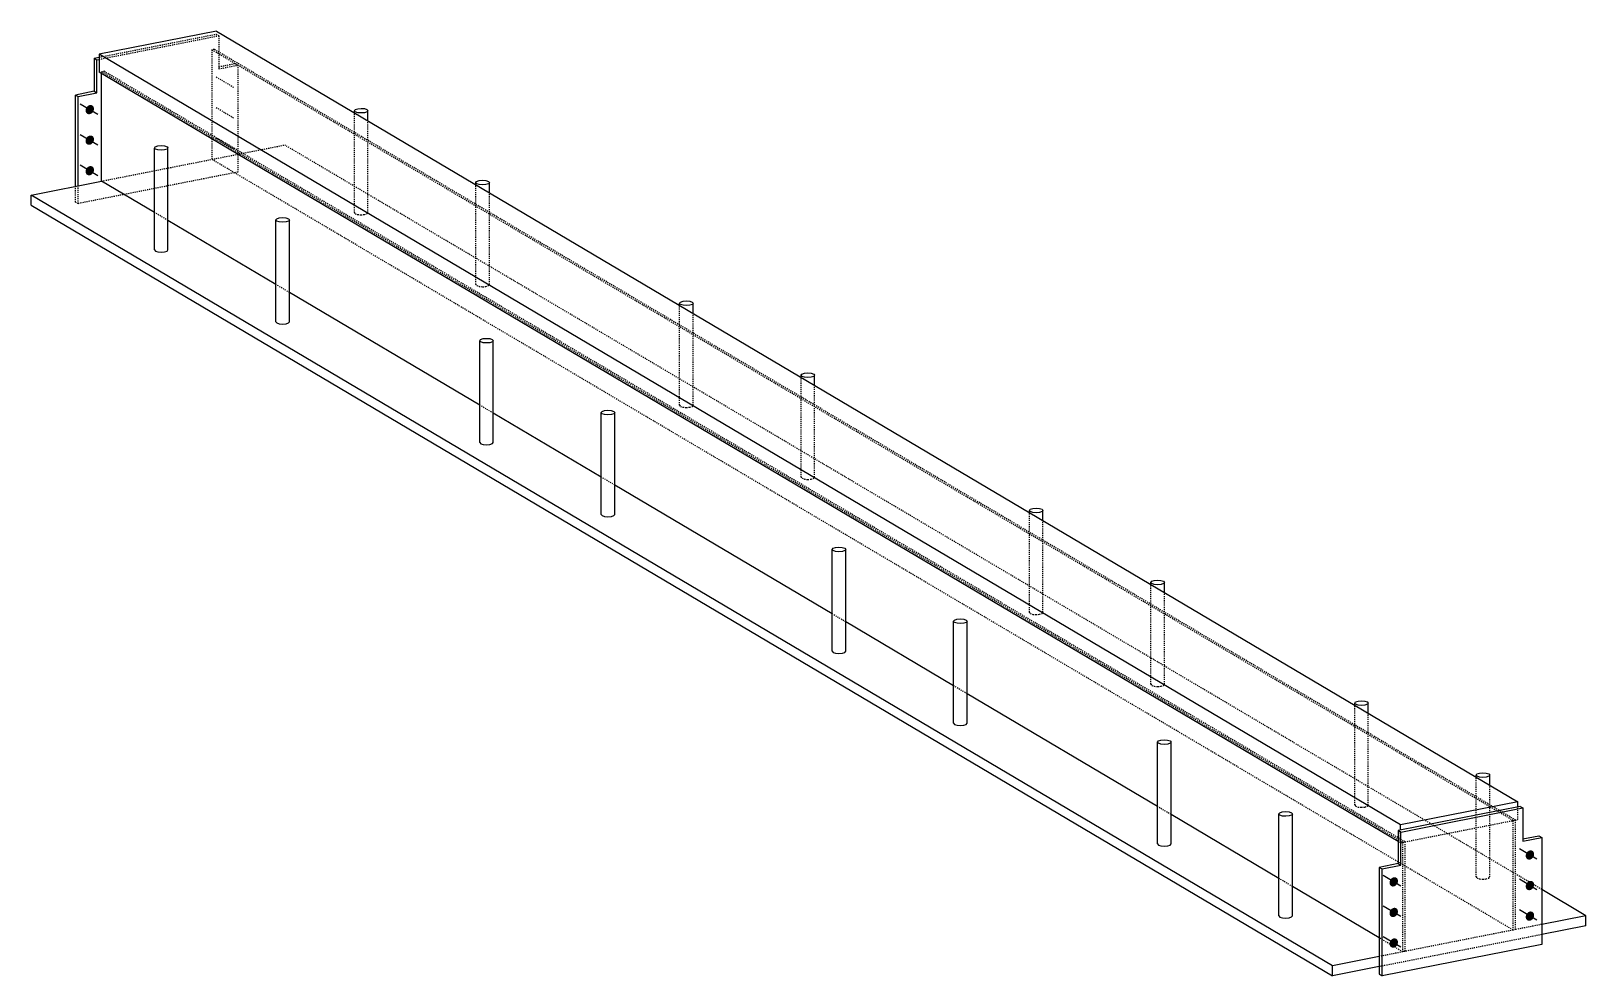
# Model space of a CAD drawing. Header units: millimetres. Extents: x 14 to 41883, y 10 to 1769.
# Drawn here: x 32675 to 35543, y 26 to 1769 of the extents above; entities that cross this region are included whole.
import ezdxf

# ---------------------------------------------------------------- set-up
doc = ezdxf.new("R2010")
doc.units = ezdxf.units.MM
doc.linetypes.add('DXK_LINE_DOT2', pattern=[3.9198, 1.9599, -1.9599])
doc.layers.add('STÅL', color=7, linetype='Continuous')

msp = doc.modelspace()

# ---------------------------------------------------------------- hatches: boundary and pattern name
at = {"layer": 'STÅL', "linetype": 'Continuous'}
for points in [[(32776.9, 1628.3), (32777.9, 1629.8), (32779.3, 1631.1), (32780.8, 1632.1), (32782.3, 1632.8), (32784, 1633.1), (32785.6, 1633.1), (32787.1, 1632.7), (32788.4, 1631.9), (32789.5, 1630.8), (32790.3, 1629.4), (32790.8, 1627.8), (32790.9, 1626.1), (32790.8, 1624.3), (32790.3, 1622.5), (32789.5, 1620.8), (32788.4, 1619.3), (32787, 1618), (32785.6, 1617), (32784, 1616.3), (32782.3, 1616), (32780.7, 1616.1), (32779.3, 1616.5), (32777.9, 1617.3), (32776.8, 1618.4), (32776, 1619.7), (32775.5, 1621.3), (32775.4, 1623), (32775.5, 1624.8), (32776, 1626.6)], [(32776.9, 1571.9), (32777.9, 1573.5), (32779.3, 1574.8), (32780.8, 1575.8), (32782.3, 1576.4), (32784, 1576.8), (32785.6, 1576.7), (32787.1, 1576.3), (32788.4, 1575.5), (32789.5, 1574.4), (32790.3, 1573), (32790.8, 1571.5), (32790.9, 1569.7), (32790.8, 1567.9), (32790.3, 1566.2), (32789.5, 1564.5), (32788.4, 1562.9), (32787, 1561.6), (32785.6, 1560.6), (32784, 1559.9), (32782.3, 1559.6), (32780.7, 1559.7), (32779.3, 1560.1), (32777.9, 1560.9), (32776.8, 1562), (32776, 1563.4), (32775.5, 1564.9), (32775.4, 1566.7), (32775.5, 1568.5), (32776, 1570.2)], [(32776.9, 1515.5), (32777.9, 1517.1), (32779.3, 1518.4), (32780.8, 1519.4), (32782.3, 1520.1), (32784, 1520.4), (32785.6, 1520.3), (32787.1, 1519.9), (32788.4, 1519.1), (32789.5, 1518), (32790.3, 1516.7), (32790.8, 1515.1), (32790.9, 1513.3), (32790.8, 1511.6), (32790.3, 1509.8), (32789.5, 1508.1), (32788.4, 1506.6), (32787, 1505.3), (32785.6, 1504.2), (32784, 1503.6), (32782.3, 1503.2), (32780.7, 1503.3), (32779.3, 1503.7), (32777.9, 1504.5), (32776.8, 1505.6), (32776, 1507), (32775.5, 1508.6), (32775.4, 1510.3), (32775.5, 1512.1), (32776, 1513.9)], [(35433, 253.2), (35434.1, 254.7), (35435.4, 256), (35436.9, 257), (35438.5, 257.7), (35440.1, 258), (35441.7, 258), (35443.2, 257.5), (35444.5, 256.8), (35445.6, 255.7), (35446.4, 254.3), (35446.9, 252.7), (35447.1, 251), (35446.9, 249.2), (35446.4, 247.4), (35445.6, 245.7), (35444.5, 244.2), (35443.2, 242.9), (35441.7, 241.9), (35440.1, 241.2), (35438.5, 240.9), (35436.9, 240.9), (35435.4, 241.4), (35434.1, 242.1), (35433, 243.2), (35432.2, 244.6), (35431.7, 246.2), (35431.5, 247.9), (35431.7, 249.7), (35432.2, 251.5)], [(35181.9, 203.6), (35182.9, 205.1), (35184.3, 206.4), (35185.8, 207.4), (35187.3, 208.1), (35189, 208.4), (35190.6, 208.4), (35192.1, 208), (35193.4, 207.2), (35194.5, 206.1), (35195.3, 204.7), (35195.8, 203.1), (35195.9, 201.4), (35195.8, 199.6), (35195.3, 197.8), (35194.5, 196.1), (35193.4, 194.6), (35192, 193.3), (35190.6, 192.3), (35189, 191.6), (35187.3, 191.3), (35185.7, 191.3), (35184.3, 191.8), (35182.9, 192.6), (35181.8, 193.7), (35181, 195), (35180.5, 196.6), (35180.4, 198.3), (35180.5, 200.1), (35181, 201.9)], [(35433, 196.8), (35434.1, 198.3), (35435.4, 199.6), (35436.9, 200.6), (35438.5, 201.3), (35440.1, 201.6), (35441.7, 201.6), (35443.2, 201.2), (35444.5, 200.4), (35445.6, 199.3), (35446.4, 197.9), (35446.9, 196.3), (35447.1, 194.6), (35446.9, 192.8), (35446.4, 191), (35445.6, 189.3), (35444.5, 187.8), (35443.2, 186.5), (35441.7, 185.5), (35440.1, 184.8), (35438.5, 184.5), (35436.9, 184.6), (35435.4, 185), (35434.1, 185.8), (35433, 186.9), (35432.2, 188.2), (35431.7, 189.8), (35431.5, 191.5), (35431.7, 193.3), (35432.2, 195.1)], [(35181.9, 147.2), (35182.9, 148.7), (35184.3, 150), (35185.8, 151.1), (35187.3, 151.7), (35189, 152.1), (35190.6, 152), (35192.1, 151.6), (35193.4, 150.8), (35194.5, 149.7), (35195.3, 148.3), (35195.8, 146.7), (35195.9, 145), (35195.8, 143.2), (35195.3, 141.4), (35194.5, 139.7), (35193.4, 138.2), (35192, 136.9), (35190.6, 135.9), (35189, 135.2), (35187.3, 134.9), (35185.7, 135), (35184.3, 135.4), (35182.9, 136.2), (35181.8, 137.3), (35181, 138.6), (35180.5, 140.2), (35180.4, 141.9), (35180.5, 143.7), (35181, 145.5)], [(35433, 140.4), (35434.1, 142), (35435.4, 143.3), (35436.9, 144.3), (35438.5, 144.9), (35440.1, 145.3), (35441.7, 145.2), (35443.2, 144.8), (35444.5, 144), (35445.6, 142.9), (35446.4, 141.5), (35446.9, 139.9), (35447.1, 138.2), (35446.9, 136.4), (35446.4, 134.7), (35445.6, 133), (35444.5, 131.4), (35443.2, 130.1), (35441.7, 129.1), (35440.1, 128.4), (35438.5, 128.1), (35436.9, 128.2), (35435.4, 128.6), (35434.1, 129.4), (35433, 130.5), (35432.2, 131.9), (35431.7, 133.4), (35431.5, 135.2), (35431.7, 137), (35432.2, 138.7)], [(35181.9, 90.8), (35182.9, 92.4), (35184.3, 93.7), (35185.8, 94.7), (35187.3, 95.4), (35189, 95.7), (35190.6, 95.6), (35192.1, 95.2), (35193.4, 94.4), (35194.5, 93.3), (35195.3, 91.9), (35195.8, 90.4), (35195.9, 88.6), (35195.8, 86.8), (35195.3, 85.1), (35194.5, 83.4), (35193.4, 81.8), (35192, 80.5), (35190.6, 79.5), (35189, 78.8), (35187.3, 78.5), (35185.7, 78.6), (35184.3, 79), (35182.9, 79.8), (35181.8, 80.9), (35181, 82.3), (35180.5, 83.8), (35180.4, 85.6), (35180.5, 87.4), (35181, 89.1)]]:
    msp.add_hatch(color=96, dxfattribs=at).paths.add_polyline_path(points)

# ---------------------------------------------------------------- linework, layer by layer
at = {"layer": 'STÅL', "color": 2, "linetype": 'Continuous'}
for p, q in [((33017, 1769.4), (32800.5, 1726.7)), ((33017, 1769.4), (35417, 347.7)), ((32791.1, 1719.4), (32800.5, 1721.2)), ((35200.5, 304.9), (32800.5, 1726.7)), ((32800.5, 1726.7), (32800.5, 1693.8)), ((32791.1, 1719.4), (32791.1, 1658.3)), ((32791.1, 1719.4), (32796.1, 1716.4)), ((32796.1, 1716.4), (32800.5, 1717.3)), ((32796.1, 1655.3), (32796.1, 1716.4)), ((35196.1, 274.6), (32800.5, 1693.8)), ((32804.8, 1492.6), (32804.8, 1691.2)), ((32791.1, 1658.3), (32756.5, 1651.5)), ((32756.5, 1483.1), (32756.5, 1651.5)), ((32756.5, 1651.5), (32761.5, 1648.5)), ((32761.5, 1648.5), (32796.1, 1655.3)), ((32761.5, 1484), (32761.5, 1648.5)), ((32791.1, 1658.3), (32796.1, 1655.3)), ((33271.1, 1622.6), (33272.7, 1624.8)), ((33272.8, 1620.5), (33271.1, 1622.6)), ((33271.1, 1618.9), (33271.1, 1622.6)), ((33272.7, 1624.8), (33277.3, 1626.3)), ((33277.4, 1618.9), (33272.8, 1620.5)), ((33277.3, 1626.3), (33283.5, 1626.9)), ((33283.7, 1618.4), (33277.4, 1618.9)), ((33283.5, 1626.9), (33289.8, 1626.4)), ((33289.9, 1618.9), (33283.7, 1618.4)), ((33289.8, 1626.4), (33294.4, 1624.8)), ((33294.5, 1620.5), (33289.9, 1618.9)), ((33294.4, 1624.8), (33296.1, 1622.7)), ((33296.1, 1622.7), (33294.5, 1620.5)), ((33296.1, 1604.1), (33296.1, 1622.7)), ((32902.4, 1553.7), (32904, 1555.9)), ((32904.1, 1551.6), (32902.4, 1553.7)), ((32902.4, 1365.8), (32902.4, 1553.7)), ((32904, 1555.9), (32908.5, 1557.5)), ((32908.7, 1550.1), (32904.1, 1551.6)), ((32908.5, 1557.5), (32914.8, 1558.1)), ((32914.9, 1549.5), (32908.7, 1550.1)), ((32914.8, 1558.1), (32921, 1557.5)), ((32921.2, 1550.1), (32914.9, 1549.5)), ((32921, 1557.5), (32925.6, 1555.9)), ((32925.7, 1551.7), (32921.2, 1550.1)), ((32925.6, 1555.9), (32927.4, 1553.8)), ((32927.4, 1553.8), (32925.7, 1551.7)), ((32927.4, 1365.9), (32927.4, 1553.8)), ((32674.9, 1466.9), (32804.8, 1492.6)), ((32902.4, 1434.8), (32804.8, 1492.6)), ((33495.1, 1489.9), (33496.7, 1492.1)), ((33496.7, 1492.1), (33501.3, 1493.6)), ((33501.3, 1493.6), (33507.5, 1494.2)), ((33507.5, 1494.2), (33513.8, 1493.7)), ((33513.8, 1493.7), (33518.4, 1492.1)), ((33518.4, 1492.1), (33520.1, 1490)), ((35074.9, 45.2), (32674.9, 1466.9)), ((32674.9, 1448.2), (32674.9, 1466.9)), ((33496.8, 1487.8), (33495.1, 1489.9)), ((33495.1, 1486.2), (33495.1, 1489.9)), ((33501.4, 1486.2), (33496.8, 1487.8)), ((33507.7, 1485.7), (33501.4, 1486.2)), ((33513.9, 1486.3), (33507.7, 1485.7)), ((33518.5, 1487.8), (33513.9, 1486.3)), ((33520.1, 1490), (33518.5, 1487.8)), ((33520.1, 1471.4), (33520.1, 1490)), ((32674.9, 1448.2), (35074.9, 26.4)), ((33126.4, 1302.1), (32927.4, 1420)), ((33126.4, 1421.1), (33128, 1423.2)), ((33128.1, 1418.9), (33126.4, 1421.1)), ((33126.4, 1233.1), (33126.4, 1421.1)), ((33128, 1423.2), (33132.5, 1424.8)), ((33132.7, 1417.4), (33128.1, 1418.9)), ((33132.5, 1424.8), (33138.8, 1425.4)), ((33138.9, 1416.8), (33132.7, 1417.4)), ((33138.8, 1425.4), (33145, 1424.8)), ((33145.2, 1417.4), (33138.9, 1416.8)), ((33145, 1424.8), (33149.6, 1423.2)), ((33149.7, 1419), (33145.2, 1417.4)), ((33149.6, 1423.2), (33151.4, 1421.1)), ((33151.4, 1421.1), (33149.7, 1419)), ((33151.4, 1233.2), (33151.4, 1421.1)), ((32902.4, 1365.8), (32904.1, 1363.7)), ((32904.1, 1363.7), (32908.7, 1362.1)), ((32908.7, 1362.1), (32914.9, 1361.6)), ((32914.9, 1361.6), (32921.2, 1362.1)), ((32921.2, 1362.1), (32925.7, 1363.7)), ((32925.7, 1363.7), (32927.4, 1365.9)), ((33502.4, 1079.4), (33151.4, 1287.3)), ((33871.1, 1267.2), (33872.7, 1269.3)), ((33872.8, 1265), (33871.1, 1267.2)), ((33871.1, 1263.4), (33871.1, 1267.2)), ((33872.7, 1269.3), (33877.3, 1270.9)), ((33877.4, 1263.5), (33872.8, 1265)), ((33877.3, 1270.9), (33883.5, 1271.5)), ((33883.7, 1262.9), (33877.4, 1263.5)), ((33883.5, 1271.5), (33889.8, 1270.9)), ((33889.9, 1263.5), (33883.7, 1262.9)), ((33889.8, 1270.9), (33894.4, 1269.4)), ((33894.5, 1265.1), (33889.9, 1263.5)), ((33894.4, 1269.4), (33896.1, 1267.2)), ((33896.1, 1267.2), (33894.5, 1265.1)), ((33896.1, 1248.6), (33896.1, 1267.2)), ((33126.4, 1233.1), (33128.1, 1231)), ((33149.7, 1231), (33151.4, 1233.2)), ((33128.1, 1231), (33132.7, 1229.4)), ((33132.7, 1229.4), (33138.9, 1228.9)), ((33138.9, 1228.9), (33145.2, 1229.5)), ((33145.2, 1229.5), (33149.7, 1231)), ((33502.4, 1198.3), (33504, 1200.5)), ((33504.1, 1196.2), (33502.4, 1198.3)), ((33502.4, 1010.4), (33502.4, 1198.3)), ((33504, 1200.5), (33508.5, 1202)), ((33508.7, 1194.6), (33504.1, 1196.2)), ((33508.5, 1202), (33514.8, 1202.6)), ((33514.9, 1194.1), (33508.7, 1194.6)), ((33514.8, 1202.6), (33521, 1202.1)), ((33521.2, 1194.6), (33514.9, 1194.1)), ((33521, 1202.1), (33525.6, 1200.5)), ((33525.7, 1196.2), (33521.2, 1194.6)), ((33525.6, 1200.5), (33527.4, 1198.4)), ((33527.4, 1198.4), (33525.7, 1196.2)), ((33527.4, 1010.4), (33527.4, 1198.4)), ((34095.1, 1134.5), (34096.7, 1136.6)), ((34096.8, 1132.3), (34095.1, 1134.5)), ((34095.1, 1130.8), (34095.1, 1134.5)), ((34096.7, 1136.6), (34101.3, 1138.2)), ((34101.4, 1130.8), (34096.8, 1132.3)), ((34101.3, 1138.2), (34107.5, 1138.8)), ((34107.7, 1130.2), (34101.4, 1130.8)), ((34107.5, 1138.8), (34113.8, 1138.2)), ((34113.9, 1130.8), (34107.7, 1130.2)), ((34113.8, 1138.2), (34118.4, 1136.7)), ((34118.5, 1132.4), (34113.9, 1130.8)), ((34118.4, 1136.7), (34120.1, 1134.5)), ((34120.1, 1134.5), (34118.5, 1132.4)), ((34120.1, 1115.9), (34120.1, 1134.5)), ((33726.4, 946.7), (33527.4, 1064.6)), ((33726.4, 1065.6), (33728, 1067.8)), ((33728.1, 1063.5), (33726.4, 1065.6)), ((33726.4, 877.7), (33726.4, 1065.6)), ((33728, 1067.8), (33732.5, 1069.3)), ((33732.7, 1061.9), (33728.1, 1063.5)), ((33732.5, 1069.3), (33738.8, 1069.9)), ((33738.9, 1061.4), (33732.7, 1061.9)), ((33738.8, 1069.9), (33745, 1069.4)), ((33745.2, 1062), (33738.9, 1061.4)), ((33745, 1069.4), (33749.6, 1067.8)), ((33749.7, 1063.5), (33745.2, 1062)), ((33749.6, 1067.8), (33751.4, 1065.7)), ((33751.4, 1065.7), (33749.7, 1063.5)), ((33751.4, 877.7), (33751.4, 1065.7)), ((33502.4, 1010.4), (33504.1, 1008.2)), ((33504.1, 1008.2), (33508.7, 1006.7)), ((33508.7, 1006.7), (33514.9, 1006.1)), ((33514.9, 1006.1), (33521.2, 1006.7)), ((33521.2, 1006.7), (33525.7, 1008.3)), ((33525.7, 1008.3), (33527.4, 1010.4)), ((34152.4, 694.3), (33751.4, 931.9)), ((34522.3, 888.8), (34528.5, 889.4)), ((34528.5, 889.4), (34534.8, 888.8)), ((33726.4, 877.7), (33728.1, 875.5)), ((33728.1, 875.5), (33732.7, 874)), ((33732.7, 874), (33738.9, 873.4)), ((33738.9, 873.4), (33745.2, 874)), ((33745.2, 874), (33749.7, 875.6)), ((33749.7, 875.6), (33751.4, 877.7)), ((34516.1, 885.1), (34517.7, 887.2)), ((34517.8, 882.9), (34516.1, 885.1)), ((34516.1, 881.4), (34516.1, 885.1)), ((34517.7, 887.2), (34522.3, 888.8)), ((34522.4, 881.4), (34517.8, 882.9)), ((34528.7, 880.8), (34522.4, 881.4)), ((34534.9, 881.4), (34528.7, 880.8)), ((34534.8, 888.8), (34539.4, 887.3)), ((34539.5, 883), (34534.9, 881.4)), ((34539.4, 887.3), (34541.1, 885.1)), ((34541.1, 885.1), (34539.5, 883)), ((34541.1, 866.5), (34541.1, 885.1)), ((34152.4, 813.3), (34154, 815.4)), ((34154.1, 811.1), (34152.4, 813.3)), ((34152.4, 625.3), (34152.4, 813.3)), ((34154, 815.4), (34158.5, 817)), ((34158.7, 809.6), (34154.1, 811.1)), ((34158.5, 817), (34164.8, 817.6)), ((34164.9, 809), (34158.7, 809.6)), ((34164.8, 817.6), (34171, 817)), ((34171.2, 809.6), (34164.9, 809)), ((34171, 817), (34175.6, 815.4)), ((34175.7, 811.2), (34171.2, 809.6)), ((34175.6, 815.4), (34177.4, 813.3)), ((34177.4, 813.3), (34175.7, 811.2)), ((34177.4, 625.4), (34177.4, 813.3)), ((34740.1, 752.4), (34741.7, 754.5)), ((34741.8, 750.2), (34740.1, 752.4)), ((34740.1, 748.7), (34740.1, 752.4)), ((34741.7, 754.5), (34746.3, 756.1)), ((34746.4, 748.7), (34741.8, 750.2)), ((34746.3, 756.1), (34752.5, 756.7)), ((34752.7, 748.1), (34746.4, 748.7)), ((34752.5, 756.7), (34758.8, 756.1)), ((34758.9, 748.7), (34752.7, 748.1)), ((34758.8, 756.1), (34763.4, 754.6)), ((34763.5, 750.3), (34758.9, 748.7)), ((34763.4, 754.6), (34765.1, 752.4)), ((34765.1, 752.4), (34763.5, 750.3)), ((34765.1, 733.8), (34765.1, 752.4)), ((34376.4, 561.6), (34177.4, 679.5)), ((34376.4, 680.6), (34378, 682.7)), ((34378.1, 678.4), (34376.4, 680.6)), ((34376.4, 492.6), (34376.4, 680.6)), ((34378, 682.7), (34382.5, 684.3)), ((34382.7, 676.9), (34378.1, 678.4)), ((34382.5, 684.3), (34388.8, 684.9)), ((34388.9, 676.3), (34382.7, 676.9)), ((34388.8, 684.9), (34395, 684.3)), ((34395.2, 676.9), (34388.9, 676.3)), ((34395, 684.3), (34399.6, 682.7)), ((34399.7, 678.5), (34395.2, 676.9)), ((34399.6, 682.7), (34401.4, 680.6)), ((34401.4, 680.6), (34399.7, 678.5)), ((34401.4, 492.7), (34401.4, 680.6)), ((34152.4, 625.3), (34154.1, 623.2)), ((34154.1, 623.2), (34158.7, 621.6)), ((34158.7, 621.6), (34164.9, 621.1)), ((34164.9, 621.1), (34171.2, 621.7)), ((34171.2, 621.7), (34175.7, 623.2)), ((34175.7, 623.2), (34177.4, 625.4)), ((34752.4, 338.9), (34401.4, 546.8)), ((35116.1, 529.6), (35117.7, 531.8)), ((35117.8, 527.5), (35116.1, 529.6)), ((35116.1, 525.9), (35116.1, 529.6)), ((35117.7, 531.8), (35122.3, 533.4)), ((35122.4, 525.9), (35117.8, 527.5)), ((35122.3, 533.4), (35128.5, 533.9)), ((35128.7, 525.4), (35122.4, 525.9)), ((35128.5, 533.9), (35134.8, 533.4)), ((35134.9, 526), (35128.7, 525.4)), ((35134.8, 533.4), (35139.4, 531.8)), ((35139.5, 527.6), (35134.9, 526)), ((35139.4, 531.8), (35141.1, 529.7)), ((35141.1, 529.7), (35139.5, 527.6)), ((35141.1, 511.1), (35141.1, 529.7)), ((34376.4, 492.6), (34378.1, 490.5)), ((34378.1, 490.5), (34382.7, 488.9)), ((34382.7, 488.9), (34388.9, 488.4)), ((34388.9, 488.4), (34395.2, 489)), ((34395.2, 489), (34399.7, 490.5)), ((34399.7, 490.5), (34401.4, 492.7)), ((34752.4, 457.8), (34754, 460)), ((34754, 460), (34758.5, 461.5)), ((34758.5, 461.5), (34764.8, 462.1)), ((34764.8, 462.1), (34771, 461.6)), ((34771, 461.6), (34775.6, 460)), ((34775.6, 460), (34777.4, 457.9)), ((34754.1, 455.7), (34752.4, 457.8)), ((34752.4, 269.9), (34752.4, 457.8)), ((34758.7, 454.1), (34754.1, 455.7)), ((34764.9, 453.6), (34758.7, 454.1)), ((34771.2, 454.2), (34764.9, 453.6)), ((34775.7, 455.7), (34771.2, 454.2)), ((34777.4, 457.9), (34775.7, 455.7)), ((34777.4, 269.9), (34777.4, 457.9)), ((35340.1, 396.9), (35341.7, 399.1)), ((35341.8, 394.8), (35340.1, 396.9)), ((35340.1, 393.2), (35340.1, 396.9)), ((35341.7, 399.1), (35346.3, 400.7)), ((35346.4, 393.3), (35341.8, 394.8)), ((35346.3, 400.7), (35352.5, 401.2)), ((35352.7, 392.7), (35346.4, 393.3)), ((35352.5, 401.2), (35358.8, 400.7)), ((35358.9, 393.3), (35352.7, 392.7)), ((35358.8, 400.7), (35363.4, 399.1)), ((35363.5, 394.9), (35358.9, 393.3)), ((35363.4, 399.1), (35365.1, 397)), ((35365.1, 397), (35363.5, 394.9)), ((35365.1, 378.4), (35365.1, 397)), ((35417, 347.7), (35200.5, 304.9)), ((35417, 338.3), (35417, 347.7)), ((34976.4, 206.2), (34777.4, 324.1)), ((34976.4, 325.1), (34978, 327.3)), ((34978.1, 323), (34976.4, 325.1)), ((34976.4, 137.2), (34976.4, 325.1)), ((34978, 327.3), (34982.5, 328.8)), ((34982.7, 321.4), (34978.1, 323)), ((34982.5, 328.8), (34988.8, 329.4)), ((34988.9, 320.9), (34982.7, 321.4)), ((34988.8, 329.4), (34995, 328.9)), ((34995.2, 321.5), (34988.9, 320.9)), ((34995, 328.9), (34999.6, 327.3)), ((34999.7, 323), (34995.2, 321.5)), ((34999.6, 327.3), (35001.4, 325.2)), ((35001.4, 325.2), (34999.7, 323)), ((35001.4, 137.2), (35001.4, 325.2)), ((35421.3, 339.1), (35196.1, 294.7)), ((35201.1, 291.7), (35426.3, 336.2)), ((35421.3, 339.1), (35426.3, 336.2)), ((35426.3, 336.2), (35426.3, 275.1)), ((35196.1, 294.7), (35196.1, 233.6)), ((35196.1, 294.7), (35201.1, 291.7)), ((35200.5, 295.5), (35200.5, 304.9)), ((35201.1, 230.6), (35201.1, 291.7)), ((34752.4, 269.9), (34754.1, 267.7)), ((34754.1, 267.7), (34758.7, 266.2)), ((34758.7, 266.2), (34764.9, 265.6)), ((34764.9, 265.6), (34771.2, 266.2)), ((34771.2, 266.2), (34775.7, 267.8)), ((34775.7, 267.8), (34777.4, 269.9)), ((35426.3, 279), (35456, 284.9)), ((35426.3, 275.1), (35461, 281.9)), ((35456, 284.9), (35461, 281.9)), ((35461, 281.9), (35461, 84.6)), ((35196.1, 233.6), (35161.5, 226.7)), ((35166.5, 223.8), (35201.1, 230.6)), ((35196.1, 233.6), (35201.1, 230.6)), ((35161.5, 226.7), (35161.5, 29.4)), ((35161.5, 226.7), (35166.5, 223.8)), ((35166.5, 26.4), (35166.5, 223.8)), ((35161.5, 96.5), (35001.4, 191.4)), ((35542.6, 137.5), (35461, 185.9)), ((34976.4, 137.2), (34978.1, 135)), ((34978.1, 135), (34982.7, 133.5)), ((34982.7, 133.5), (34988.9, 132.9)), ((34988.9, 132.9), (34995.2, 133.5)), ((34995.2, 133.5), (34999.7, 135.1)), ((34999.7, 135.1), (35001.4, 137.2)), ((35542.6, 137.5), (35461, 121.4)), ((35542.6, 118.7), (35461, 102.6)), ((35542.6, 118.7), (35542.6, 137.5)), ((35161.5, 62.3), (35074.9, 45.2)), ((35461, 84.6), (35166.5, 26.4)), ((35074.9, 26.4), (35074.9, 45.2)), ((35161.5, 43.5), (35074.9, 26.4)), ((35161.5, 29.4), (35166.5, 26.4))]:
    msp.add_line(p, q, dxfattribs=at)
at = {"layer": 'STÅL', "color": 7, "linetype": 'DXK_LINE_DOT2'}
for p, q in [((32800.5, 1721.2), (33016.3, 1763.8)), ((32800.5, 1717.3), (33021.3, 1760.9)), ((33016.3, 1763.8), (33021.3, 1760.9)), ((33021.3, 1760.9), (33021.3, 1699.8)), ((33012.7, 1735.7), (33008.3, 1734.8)), ((35408.3, 313.1), (33008.3, 1734.8)), ((33008.3, 1734.8), (33008.3, 1532.8)), ((35412.7, 313.9), (33012.7, 1735.7)), ((32804.8, 1694.6), (32809.1, 1695.5)), ((35204.8, 272.9), (32804.8, 1694.6)), ((32804.8, 1691.2), (32804.8, 1694.6)), ((35209.1, 273.7), (32809.1, 1695.5)), ((33021.3, 1703.7), (33051, 1709.6)), ((33021.3, 1699.8), (33056, 1706.6)), ((33051, 1709.6), (33056, 1706.6)), ((33056, 1706.6), (33056, 1509.3)), ((33271.1, 1434.7), (33271.1, 1618.9)), ((33296.1, 1434.7), (33296.1, 1604.1)), ((32804.8, 1492.6), (33142.6, 1559.3)), ((35461, 185.9), (33142.6, 1559.3)), ((35408.3, 111), (33008.3, 1532.8)), ((33056, 1509.3), (32761.5, 1451.2)), ((32756.5, 1454.1), (32756.5, 1483.1)), ((32761.5, 1451.2), (32761.5, 1484)), ((33495.1, 1302), (33495.1, 1486.2)), ((33520.1, 1302), (33520.1, 1471.4)), ((32756.5, 1454.1), (32761.5, 1451.2)), ((32927.4, 1420), (32902.4, 1434.8)), ((33271.1, 1434.7), (33272.8, 1432.5)), ((33294.5, 1432.6), (33296.1, 1434.7)), ((33272.8, 1432.5), (33277.4, 1431)), ((33277.4, 1431), (33283.7, 1430.4)), ((33283.7, 1430.4), (33289.9, 1431)), ((33289.9, 1431), (33294.5, 1432.6)), ((33151.4, 1287.3), (33126.4, 1302.1)), ((33495.1, 1302), (33496.8, 1299.8)), ((33496.8, 1299.8), (33501.4, 1298.3)), ((33501.4, 1298.3), (33507.7, 1297.7)), ((33507.7, 1297.7), (33513.9, 1298.3)), ((33513.9, 1298.3), (33518.5, 1299.9)), ((33518.5, 1299.9), (33520.1, 1302)), ((33871.1, 1079.2), (33871.1, 1263.4)), ((33896.1, 1079.3), (33896.1, 1248.6)), ((34095.1, 946.5), (34095.1, 1130.8)), ((34120.1, 946.6), (34120.1, 1115.9)), ((33527.4, 1064.6), (33502.4, 1079.4)), ((33871.1, 1079.2), (33872.8, 1077.1)), ((33872.8, 1077.1), (33877.4, 1075.5)), ((33877.4, 1075.5), (33883.7, 1075)), ((33883.7, 1075), (33889.9, 1075.6)), ((33889.9, 1075.6), (33894.5, 1077.1)), ((33894.5, 1077.1), (33896.1, 1079.3)), ((33751.4, 931.9), (33726.4, 946.7)), ((34095.1, 946.5), (34096.8, 944.4)), ((34118.5, 944.5), (34120.1, 946.6)), ((34096.8, 944.4), (34101.4, 942.8)), ((34101.4, 942.8), (34107.7, 942.3)), ((34107.7, 942.3), (34113.9, 942.9)), ((34113.9, 942.9), (34118.5, 944.5)), ((34516.1, 697.1), (34516.1, 881.4)), ((34541.1, 697.2), (34541.1, 866.5)), ((34740.1, 564.4), (34740.1, 748.7)), ((34765.1, 564.5), (34765.1, 733.8)), ((34177.4, 679.5), (34152.4, 694.3)), ((34516.1, 697.1), (34517.8, 695)), ((34517.8, 695), (34522.4, 693.4)), ((34522.4, 693.4), (34528.7, 692.9)), ((34528.7, 692.9), (34534.9, 693.5)), ((34534.9, 693.5), (34539.5, 695.1)), ((34539.5, 695.1), (34541.1, 697.2)), ((34401.4, 546.8), (34376.4, 561.6)), ((34740.1, 564.4), (34741.8, 562.3)), ((34741.8, 562.3), (34746.4, 560.8)), ((34746.4, 560.8), (34752.7, 560.2)), ((34752.7, 560.2), (34758.9, 560.8)), ((34758.9, 560.8), (34763.5, 562.4)), ((34763.5, 562.4), (34765.1, 564.5)), ((35116.1, 341.7), (35116.1, 525.9)), ((35141.1, 341.8), (35141.1, 511.1)), ((35340.1, 209), (35340.1, 393.2)), ((35365.1, 209.1), (35365.1, 378.4)), ((34777.4, 324.1), (34752.4, 338.9)), ((35116.1, 341.7), (35117.8, 339.6)), ((35117.8, 339.6), (35122.4, 338)), ((35122.4, 338), (35128.7, 337.5)), ((35128.7, 337.5), (35134.9, 338)), ((35134.9, 338), (35139.5, 339.6)), ((35139.5, 339.6), (35141.1, 341.8)), ((35417, 314.8), (35417, 338.3)), ((35200.5, 272), (35200.5, 295.5)), ((35201.1, 272.2), (35417, 314.8)), ((35408.3, 111), (35408.3, 313.1)), ((35412.7, 111.9), (35412.7, 313.9)), ((35200.5, 272), (35196.1, 274.6)), ((35200.5, 272), (35201.1, 272.2)), ((35204.8, 70.8), (35204.8, 272.9)), ((35209.1, 71.7), (35209.1, 273.7)), ((35001.4, 191.4), (34976.4, 206.2)), ((35340.1, 209), (35341.8, 206.9)), ((35341.8, 206.9), (35346.4, 205.3)), ((35346.4, 205.3), (35352.7, 204.8)), ((35352.7, 204.8), (35358.9, 205.3)), ((35358.9, 205.3), (35363.5, 206.9)), ((35363.5, 206.9), (35365.1, 209.1)), ((35461, 121.4), (35412.7, 111.9)), ((35408.3, 111), (35161.5, 62.3)), ((35461, 102.6), (35161.5, 43.5)), ((35204.8, 70.8), (35161.5, 96.5)), ((35412.7, 111.9), (35408.3, 111))]:
    msp.add_line(p, q, dxfattribs=at)
at = {"layer": 'STÅL', "color": 96, "linetype": 'DXK_LINE_DOT2'}
for p, q in [((33016.3, 1684.8), (33048.8, 1665.6)), ((33016.3, 1628.5), (33048.8, 1609.2)), ((33016.3, 1572.1), (33048.8, 1552.8))]:
    msp.add_line(p, q, dxfattribs=at)
at = {"layer": 'STÅL', "color": 96, "linetype": 'Continuous'}
for p, q in [((32765.2, 1635.2), (32797.7, 1616)), ((32765.2, 1578.9), (32797.7, 1559.6)), ((32765.2, 1522.5), (32797.7, 1503.2)), ((35452.3, 241.8), (35419.8, 261)), ((35201.2, 192.2), (35168.7, 211.4)), ((35452.3, 185.4), (35419.8, 204.6)), ((35201.2, 135.8), (35168.7, 155)), ((35452.3, 129), (35419.8, 148.2)), ((35201.2, 79.4), (35168.7, 98.7))]:
    msp.add_line(p, q, dxfattribs=at)

doc.saveas('drawing.dxf')
